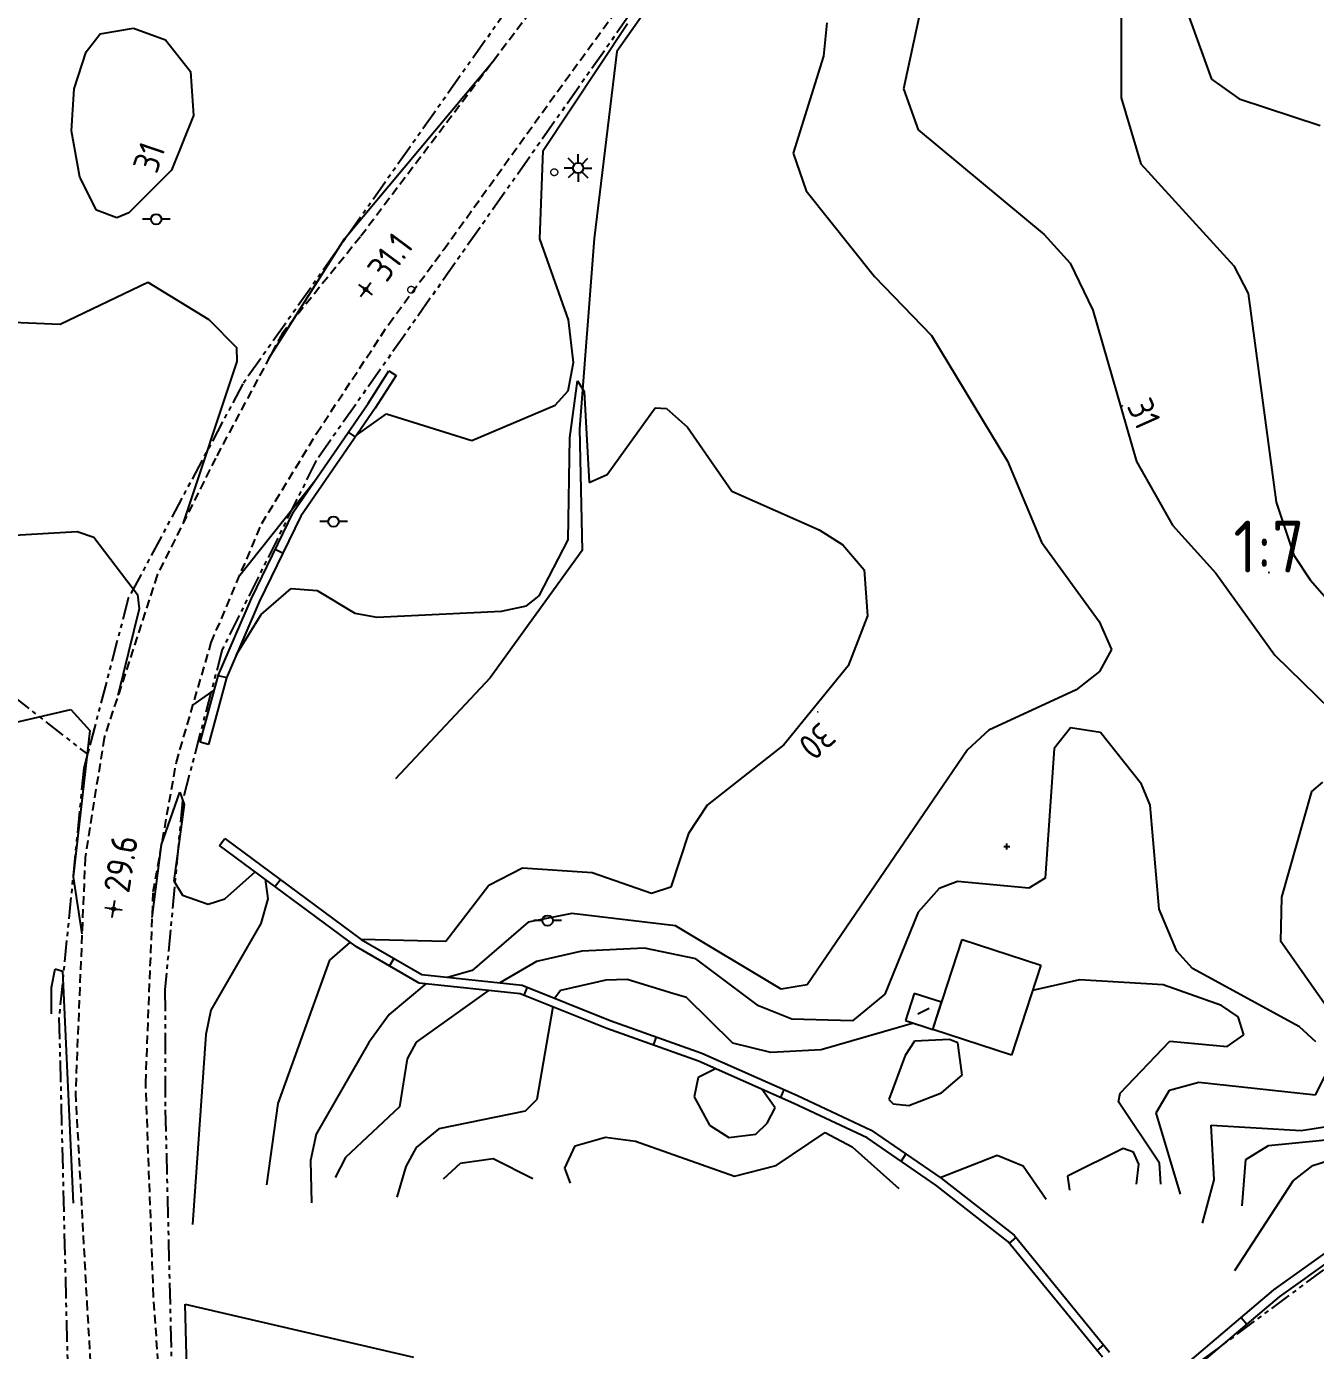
# Model space of a CAD drawing. Header units: metres. Extents: x 139929 to 143267, y 6401995 to 6404511.
# Drawn here: x 140392.8 to 140467.3, y 6402081 to 6402157.5 of the extents above; entities that cross this region are included whole.
import ezdxf
from ezdxf.enums import TextEntityAlignment as Align

# ---------------------------------------------------------------- set-up
doc = ezdxf.new("R2010")
doc.units = ezdxf.units.M
for name, pattern in [('DASHED', [0.75, 0.5, -0.25]), ('DGN Style 3', [2.464518, 1.76037, -0.704148]), ('PHANTOM', [2.5, 1.25, -0.25, 0.25, -0.25, 0.25, -0.25])]:
    doc.linetypes.add(name, pattern=pattern)
for name, color, linetype in [('M-BEF-BELYSNINGSSTOLPE', 4, 'Continuous'), ('M-BEF-BYGGNAD', 3, 'Continuous'), ('M-BEF-BÄCK', 7, 'Continuous'), ('M-BEF-MUR', 4, 'Continuous'), ('M-BEF-NIVÅ', 4, 'Continuous'), ('M-BEF-NIVÅKURVA-PRIMÄR-0.5M', 12, 'Continuous'), ('M-BEF-NIVÅKURVA-PRIMÄR-1.0M', 12, 'Continuous'), ('M-BEF-STAKET', 4, 'STAKET'), ('M-BEF-TELE-INFO', 4, 'Continuous'), ('M-BEF-VÄGKANT', 1, 'DASHED'), ('M-FASTIGHETSBETECKNING', 3, 'Continuous'), ('M-GR-FASTIGHETSGRÄNS', 3, 'PHANTOM'), ('M-GR-TRAKTGRÄNS', 7, 'PHANTOM'), ('M-KRYSS-1000', 1, 'Continuous')]:
    doc.layers.add(name, color=color, linetype=linetype)
doc.layers.add('TE_OSAKERT_LAGE', color=254, linetype='Continuous', lineweight=0)
doc.styles.add('ISO', font='iso.shx', dxfattribs={"height": 2.5})
doc.linetypes.add('Bäck', pattern='A,5,[107,sma.shx,S=1,R=0,X=0,Y=0],5', length=10)
doc.linetypes.add('STAKET', pattern='A,7,[134,morastr.shx,S=0.8,R=0,X=0,Y=0],0.6,[134,morastr.shx,S=0.8,R=0,X=0,Y=0],1', length=8.6)

# ---------------------------------------------------------------- blocks, each defined once
blk = doc.blocks.new('osynlig cirkel')
blk.add_circle((0, 0), 0.005)
blk = doc.blocks.new('OSYNLIG')
blk.add_blockref('osynlig cirkel', (0, 0))
blk = doc.blocks.new('PRI_L_ALLM')
for points in [[(-0.3, 0, 0), (-0.8, 0, 0)], [(0.8, 0, 0), (0.3, 0, 0)]]:
    blk.add_polyline3d(points)
blk.add_circle((0, 0), 0.3)
blk = doc.blocks.new('PRI_L_BELYS')
for points in [[(-0.212, 0.212, 0), (-0.566, 0.566, 0)], [(0.212, 0.212, 0), (0.566, 0.566, 0)], [(-0.212, -0.212, 0), (-0.566, -0.566, 0)], [(0.212, -0.212, 0), (0.566, -0.566, 0)]]:
    blk.add_polyline3d(points)
blk.add_circle((0, 0), 0.3)
blk = doc.blocks.new('PRI_NIVÅ_HÖJDPUNKT_ISM')
at = {"color": 7}
for p, q in [((-0.25, 0), (0.25, 0)), ((0, 0.25), (0, -0.25))]:
    blk.add_line(p, q, dxfattribs=at)
blk = doc.blocks.new('OCT370_2', base_point=(108327.366, 6370837.691))
at = {"layer": 'TE_OSAKERT_LAGE', "color": 30, "linetype": 'DGN Style 3', "lineweight": 13}
blk.add_circle((108327.357, 6370837.691), 0.2, dxfattribs=at)
blk = doc.blocks.new('PRI_LED_BELYS')
at = {"color": 0, "linetype": 'Continuous'}
for p, q in [((0, 0.5), (0, 1.33)), ((-0.5, 0), (-1.33, 0)), ((0.5, 0), (1.33, 0)), ((0, -0.5), (0, -1.33))]:
    blk.add_line(p, q, dxfattribs=at)
blk.add_circle((0, 0), 0.5, dxfattribs=at)
blk = doc.blocks.new('SPWDEF')
at = {"color": 0, "linetype": 'Continuous'}
for p, q in [((-1, 0), (1, 0)), ((0, -1), (0, 1))]:
    blk.add_line(p, q, dxfattribs=at)
blk.add_circle((0, 0), 0.2)
blk = doc.blocks.new('PLUS')
for p, q in [((-0.175, 0), (0, 0)), ((0, 0), (0, 0.175)), ((0, -0.175), (0, 0)), ((0, 0), (0.175, 0))]:
    blk.add_line(p, q)
blk = doc.blocks.new('PRI_NIVÅ_HÖJDPKT')
at = {"color": 0, "linetype": 'Continuous', "lineweight": -3}
blk.add_circle((183, 184), 0.0005, dxfattribs=at)

msp = doc.modelspace()

# ---------------------------------------------------------------- linework, layer by layer
at = {"layer": 'M-BEF-BYGGNAD'}
for p, q in [((140445.162, 6402099.528), (140446.859, 6402104.73)), ((140445.162, 6402099.528, 34.076), (140446.859, 6402104.73, 34.076)), ((140446.859, 6402104.73), (140451.411, 6402103.246)), ((140446.859, 6402104.73, 34.076), (140451.411, 6402103.246, 34.261)), ((140451.411, 6402103.246), (140449.713, 6402098.043)), ((140451.411, 6402103.246, 34.261), (140449.713, 6402098.043, 34.19)), ((140444.101, 6402101.607), (140443.59, 6402100.041)), ((140444.101, 6402101.607, 33.903), (140443.59, 6402100.041, 33.903)), ((140445.673, 6402101.094), (140444.101, 6402101.607)), ((140445.673, 6402101.094, 34.073), (140444.101, 6402101.607, 33.903)), ((140444.96, 6402100.733), (140444.304, 6402100.402)), ((140444.96, 6402100.733, 34.073), (140444.304, 6402100.402, 33.903)), ((140445.162, 6402099.528), (140445.673, 6402101.094)), ((140445.162, 6402099.528, 34.076), (140445.673, 6402101.094, 34.073)), ((140443.59, 6402100.041), (140445.162, 6402099.528)), ((140443.59, 6402100.041, 33.903), (140445.162, 6402099.528, 34.076)), ((140449.713, 6402098.043), (140445.162, 6402099.528)), ((140449.713, 6402098.043, 34.19), (140445.162, 6402099.528, 34.076))]:
    msp.add_line(p, q, dxfattribs=at)
at = {"layer": 'M-BEF-BÄCK', "lineweight": -3}
for p, q in [((140438.996, 6402173.279), (140426.905, 6402156.051)), ((140426.905, 6402156.051), (140425.58, 6402145.241)), ((140425.58, 6402145.241), (140424.738, 6402134.251)), ((140424.738, 6402134.251), (140424.892, 6402127.219)), ((140424.892, 6402127.219), (140419.581, 6402119.851)), ((140419.581, 6402119.851), (140414.111, 6402114.018))]:
    msp.add_line(p, q, dxfattribs=at)
at = {"layer": 'M-BEF-BÄCK', "linetype": 'Bäck', "lineweight": -3}
for p, q in [((140438.996, 6402173.279, 30.751), (140426.905, 6402156.051, 30.196)), ((140426.905, 6402156.051, 30.196), (140425.58, 6402145.241, 30.025)), ((140425.58, 6402145.241, 30.025), (140424.738, 6402134.251, 29.899)), ((140424.738, 6402134.251, 29.899), (140424.892, 6402127.219, 29.836)), ((140424.892, 6402127.219, 29.836), (140419.581, 6402119.851, 29.338)), ((140419.581, 6402119.851, 29.338), (140414.111, 6402114.018, 29.287))]:
    msp.add_line(p, q, dxfattribs=at)
at = {"layer": 'M-BEF-MUR', "lineweight": -3}
for p, q in [((140412.512, 6402135.708), (140413.71, 6402137.591)), ((140414.132, 6402137.323), (140412.929, 6402135.432)), ((140413.71, 6402137.591), (140414.132, 6402137.323)), ((140408.202, 6402129.45), (140412.512, 6402135.708)), ((140412.929, 6402135.432), (140408.636, 6402129.197)), ((140411.372, 6402134.053), (140411.784, 6402133.769)), ((140405.774, 6402124.444), (140408.202, 6402129.45)), ((140408.636, 6402129.197), (140406.228, 6402124.235)), ((140407.15, 6402127.28), (140407.599, 6402127.062)), ((140403.864, 6402120.024), (140405.774, 6402124.444)), ((140406.228, 6402124.235), (140404.337, 6402119.858)), ((140402.804, 6402116.134), (140403.864, 6402120.024)), ((140404.337, 6402119.858), (140403.287, 6402116.003)), ((140403.856, 6402119.993), (140404.338, 6402119.861)), ((140403.287, 6402116.003), (140402.804, 6402116.134)), ((140403.933, 6402110.159), (140404.231, 6402110.561)), ((140404.231, 6402110.561), (140412.12, 6402104.721)), ((140411.846, 6402104.302), (140403.933, 6402110.159)), ((140407.445, 6402108.181), (140407.148, 6402107.779)), ((140415.471, 6402102.206), (140411.846, 6402104.302)), ((140412.12, 6402104.721), (140415.629, 6402102.693)), ((140414.011, 6402103.628), (140413.761, 6402103.195)), ((140415.629, 6402102.693), (140421.431, 6402102.08)), ((140421.309, 6402101.59), (140415.471, 6402102.206)), ((140421.431, 6402102.08), (140426.508, 6402100.041)), ((140421.707, 6402101.969), (140421.521, 6402101.505)), ((140426.33, 6402099.574), (140421.309, 6402101.59)), ((140426.508, 6402100.041), (140431.813, 6402098.146)), ((140431.627, 6402097.681), (140426.33, 6402099.574)), ((140429.17, 6402099.09), (140429.001, 6402098.619)), ((140431.813, 6402098.146), (140437.339, 6402095.7)), ((140437.133, 6402095.245), (140431.627, 6402097.681)), ((140436.562, 6402096.044), (140436.359, 6402095.587)), ((140441.366, 6402093.268), (140437.133, 6402095.245)), ((140437.339, 6402095.7), (140441.615, 6402093.703)), ((140441.615, 6402093.703), (140445.647, 6402090.932)), ((140445.351, 6402090.529), (140441.366, 6402093.268)), ((140443.618, 6402092.327), (140443.335, 6402091.915)), ((140449.517, 6402087.264), (140445.351, 6402090.529)), ((140445.647, 6402090.932), (140449.869, 6402087.623)), ((140449.979, 6402087.488), (140449.592, 6402087.172)), ((140449.869, 6402087.623), (140455.383, 6402080.86)), ((140454.974, 6402080.571), (140449.517, 6402087.264)), ((140464.888, 6402084.471), (140468.258, 6402086.876)), ((140468.518, 6402086.447), (140465.195, 6402084.076)), ((140459.67, 6402080.05), (140464.888, 6402084.471)), ((140465.195, 6402084.076), (140459.976, 6402079.654)), ((140463.006, 6402082.876), (140463.329, 6402082.495)), ((140455.035, 6402081.288), (140454.646, 6402080.972))]:
    msp.add_line(p, q, dxfattribs=at)
at = {"layer": 'M-BEF-MUR'}
for p, q in [((140412.512, 6402135.708, 31.066), (140413.71, 6402137.591, 30.831)), ((140414.132, 6402137.323, 30.831), (140412.929, 6402135.432, 31.066)), ((140413.71, 6402137.591, 30.831), (140414.132, 6402137.323, 30.831)), ((140408.202, 6402129.45, 30.477), (140412.512, 6402135.708, 31.066)), ((140412.929, 6402135.432, 31.066), (140408.636, 6402129.197, 30.477)), ((140411.372, 6402134.053, 30.91), (140411.784, 6402133.769, 30.909)), ((140405.774, 6402124.444, 30.505), (140408.202, 6402129.45, 30.477)), ((140408.636, 6402129.197, 30.477), (140406.228, 6402124.235, 30.505)), ((140407.15, 6402127.28, 30.489), (140407.599, 6402127.062, 30.489)), ((140403.864, 6402120.024, 30.19), (140405.774, 6402124.444, 30.505)), ((140406.228, 6402124.235, 30.505), (140404.337, 6402119.858, 30.19)), ((140402.804, 6402116.134, 29.824), (140403.864, 6402120.024, 30.19)), ((140404.337, 6402119.858, 30.19), (140403.287, 6402116.003, 29.824)), ((140403.856, 6402119.993, 30.187), (140404.338, 6402119.861, 30.19)), ((140403.287, 6402116.003, 29.824), (140402.804, 6402116.134, 29.824)), ((140403.933, 6402110.159, 29.836), (140404.231, 6402110.561, 29.836)), ((140404.231, 6402110.561, 29.836), (140412.12, 6402104.721, 30.62)), ((140411.846, 6402104.302, 30.62), (140403.933, 6402110.159, 29.836)), ((140407.445, 6402108.181, 30.155), (140407.148, 6402107.779, 30.155)), ((140415.471, 6402102.206, 30.906), (140411.846, 6402104.302, 30.62)), ((140412.12, 6402104.721, 30.62), (140415.629, 6402102.693, 30.906)), ((140414.011, 6402103.628, 30.774), (140413.761, 6402103.195, 30.771)), ((140415.629, 6402102.693, 30.906), (140421.431, 6402102.08, 31.626)), ((140421.309, 6402101.59, 31.626), (140415.471, 6402102.206, 30.906)), ((140421.431, 6402102.08, 31.626), (140426.508, 6402100.041, 32.33)), ((140421.707, 6402101.969, 31.664), (140421.521, 6402101.505, 31.656)), ((140426.33, 6402099.574, 32.33), (140421.309, 6402101.59, 31.626)), ((140426.508, 6402100.041, 32.33), (140431.813, 6402098.146, 32.113)), ((140431.627, 6402097.681, 32.113), (140426.33, 6402099.574, 32.33)), ((140429.17, 6402099.09, 32.221), (140429.001, 6402098.619, 32.221)), ((140431.813, 6402098.146, 32.113), (140437.339, 6402095.7, 32.096)), ((140437.133, 6402095.245, 32.096), (140431.627, 6402097.681, 32.113)), ((140436.562, 6402096.044, 32.098), (140436.359, 6402095.587, 32.098)), ((140441.366, 6402093.268, 32.204), (140437.133, 6402095.245, 32.096)), ((140437.339, 6402095.7, 32.096), (140441.615, 6402093.703, 32.204)), ((140441.615, 6402093.703, 32.204), (140445.647, 6402090.932, 31.741)), ((140445.351, 6402090.529, 31.741), (140441.366, 6402093.268, 32.204)), ((140443.618, 6402092.327, 31.974), (140443.335, 6402091.915, 31.975)), ((140445.647, 6402090.932, 31.741), (140449.869, 6402087.623, 31.461))]:
    msp.add_line(p, q, dxfattribs=at)
at = {"layer": 'M-BEF-NIVÅKURVA-PRIMÄR-0.5M', "linetype": 'Continuous', "lineweight": -3}
for p, q in [((140456.059, 6402161.261, 31.5), (140456.057, 6402153.378, 31.5)), ((140422.64, 6402150.341, 30.5), (140427.525, 6402157.67, 30.5)), ((140439.045, 6402157.719, 30.5), (140438.852, 6402155.786, 30.5)), ((140438.852, 6402155.786, 30.5), (140437.104, 6402150.188, 30.5)), ((140456.057, 6402153.378, 31.5), (140457.192, 6402149.558, 31.5)), ((140422.453, 6402145.223, 30.5), (140422.64, 6402150.341, 30.5)), ((140437.104, 6402150.188, 30.5), (140437.848, 6402148, 30.5)), ((140457.192, 6402149.558, 31.5), (140462.575, 6402143.671, 31.5)), ((140437.848, 6402148, 30.5), (140441.805, 6402143.05, 30.5)), ((140424.099, 6402140.547, 30.5), (140422.453, 6402145.223, 30.5)), ((140462.575, 6402143.671, 31.5), (140463.395, 6402142.066, 31.5)), ((140394.704, 6402140.296, 30.5), (140399.783, 6402142.722, 30.5)), ((140399.783, 6402142.722, 30.5), (140403.309, 6402140.573, 30.5)), ((140441.805, 6402143.05, 30.5), (140445.093, 6402139.647, 30.5)), ((140463.395, 6402142.066, 31.5), (140465.03, 6402130.01, 31.5)), ((140391.981, 6402140.407, 30.5), (140394.704, 6402140.296, 30.5)), ((140403.309, 6402140.573, 30.5), (140404.903, 6402138.938, 30.5)), ((140424.391, 6402138.069, 30.5), (140424.099, 6402140.547, 30.5)), ((140445.093, 6402139.647, 30.5), (140449.482, 6402132.373, 30.5)), ((140404.903, 6402138.938, 30.5), (140404.919, 6402138.138, 30.5)), ((140404.919, 6402138.138, 30.5), (140401.8, 6402128.749, 30.5)), ((140424.081, 6402136.434, 30.5), (140424.391, 6402138.069, 30.5)), ((140423.33, 6402135.614, 30.5), (140424.081, 6402136.434, 30.5)), ((140418.52, 6402133.565, 30.5), (140423.33, 6402135.614, 30.5)), ((140411.854, 6402133.87, 30.5), (140413.585, 6402135.101, 30.5)), ((140413.585, 6402135.101, 30.5), (140418.52, 6402133.565, 30.5)), ((140449.482, 6402132.373, 30.5), (140451.458, 6402127.685, 30.5)), ((140405.102, 6402125.782, 30.5), (140409.43, 6402131.232, 30.5)), ((140465.03, 6402130.01, 31.5), (140466.05, 6402126.94, 31.5)), ((140451.458, 6402127.685, 30.5), (140454.79, 6402123.104, 30.5)), ((140466.05, 6402126.94, 31.5), (140466.982, 6402125.511, 31.5)), ((140466.982, 6402125.511, 31.5), (140469.292, 6402122.887, 31.5)), ((140454.79, 6402123.104, 30.5), (140455.496, 6402121.493, 30.5)), ((140455.496, 6402121.493, 30.5), (140454.814, 6402120.221, 30.5)), ((140454.814, 6402120.221, 30.5), (140453.46, 6402119.165, 30.5)), ((140453.46, 6402119.165, 30.5), (140448.402, 6402116.829, 30.5)), ((140385.146, 6402115.655, 29.5), (140395.324, 6402118.017, 29.5)), ((140395.324, 6402118.017, 29.5), (140396.424, 6402116.8, 29.5)), ((140396.424, 6402116.8, 29.5), (140395.473, 6402108.348, 29.5)), ((140448.402, 6402116.829, 30.5), (140447.181, 6402115.69, 30.5)), ((140447.181, 6402115.69, 30.5), (140437.914, 6402102.095, 30.5)), ((140467.086, 6402113.278, 30.5), (140467.713, 6402113.82, 30.5)), ((140400.578, 6402110.211, 29.5), (140401.635, 6402113.238, 29.5)), ((140401.635, 6402113.238, 29.5), (140401.888, 6402112.528, 29.5)), ((140465.352, 6402107.17, 30.5), (140467.086, 6402113.278, 30.5)), ((140401.888, 6402112.528, 29.5), (140401.292, 6402108.114, 29.5)), ((140400.038, 6402106.002, 29.5), (140400.578, 6402110.211, 29.5)), ((140395.473, 6402108.348, 29.5), (140395.972, 6402105.047, 29.5)), ((140401.292, 6402108.114, 29.5), (140401.787, 6402107.294, 29.5)), ((140404.229, 6402107.081, 29.5), (140405.989, 6402108.638, 29.5)), ((140406.572, 6402108.206, 29.5), (140406.726, 6402107.068, 29.5)), ((140401.787, 6402107.294, 29.5), (140403.278, 6402106.76, 29.5)), ((140403.278, 6402106.76, 29.5), (140404.229, 6402107.081, 29.5)), ((140406.726, 6402107.068, 29.5), (140406.315, 6402105.651, 29.5)), ((140465.286, 6402104.613, 30.5), (140465.352, 6402107.17, 30.5)), ((140424.3, 6402106.221, 30.5), (140421.769, 6402105.719, 30.5)), ((140430.293, 6402105.514, 30.5), (140424.3, 6402106.221, 30.5)), ((140406.315, 6402105.651, 29.5), (140403.429, 6402100.646, 29.5)), ((140421.769, 6402105.719, 30.5), (140418.533, 6402102.932, 30.5)), ((140436.409, 6402101.857, 30.5), (140430.293, 6402105.514, 30.5)), ((140470.187, 6402097.623, 30.5), (140465.286, 6402104.613, 30.5)), ((140418.533, 6402102.932, 30.5), (140417.114, 6402102.536, 30.5)), ((140415.863, 6402102.165, 30.5), (140413.736, 6402100.392, 30.5)), ((140426.268, 6402102.366, 31.5), (140423.651, 6402101.769, 31.5)), ((140427.488, 6402102.414, 31.5), (140426.268, 6402102.366, 31.5)), ((140430.138, 6402101.596, 31.5), (140427.488, 6402102.414, 31.5)), ((140437.914, 6402102.095, 30.5), (140436.409, 6402101.857, 30.5)), ((140453.659, 6402102.401, 31.5), (140450.934, 6402101.783, 31.5)), ((140458.499, 6402102.111, 31.5), (140453.659, 6402102.401, 31.5)), ((140461.863, 6402100.902, 31.5), (140458.499, 6402102.111, 31.5)), ((140423.651, 6402101.769, 31.5), (140423.309, 6402101.326, 31.5)), ((140430.922, 6402101.366, 31.5), (140430.138, 6402101.596, 31.5)), ((140433.611, 6402098.733, 31.5), (140430.922, 6402101.366, 31.5)), ((140403.429, 6402100.646, 29.5), (140403.131, 6402099.229, 29.5)), ((140423.191, 6402100.835, 31.5), (140422.265, 6402095.466, 31.5)), ((140462.821, 6402100.259, 31.5), (140461.863, 6402100.902, 31.5)), ((140413.736, 6402100.392, 30.5), (140412.559, 6402098.767, 30.5)), ((140444.047, 6402099.892, 31.5), (140438.719, 6402098.341, 31.5)), ((140463.161, 6402099.211, 31.5), (140462.821, 6402100.259, 31.5)), ((140403.131, 6402099.229, 29.5), (140402.373, 6402088.255, 29.5)), ((140462.197, 6402098.538, 31.5), (140463.161, 6402099.211, 31.5)), ((140412.559, 6402098.767, 30.5), (140409.505, 6402093.478, 30.5)), ((140435.811, 6402098.187, 31.5), (140433.611, 6402098.733, 31.5)), ((140438.719, 6402098.341, 31.5), (140435.811, 6402098.187, 31.5)), ((140456.006, 6402095.842, 31.5), (140458.874, 6402098.843, 31.5)), ((140458.874, 6402098.843, 31.5), (140462.197, 6402098.538, 31.5)), ((140455.9, 6402095.339, 31.5), (140456.006, 6402095.842, 31.5)), ((140422.265, 6402095.466, 31.5), (140421.597, 6402094.803, 31.5)), ((140458.272, 6402091.793, 31.5), (140455.9, 6402095.339, 31.5)), ((140421.597, 6402094.803, 31.5), (140416.598, 6402093.784, 31.5)), ((140466.478, 6402093.69, 30.5), (140470.623, 6402094.343, 30.5)), ((140416.598, 6402093.784, 31.5), (140415.293, 6402092.693, 31.5)), ((140436.109, 6402091.654, 31.5), (140438.944, 6402093.57, 31.5)), ((140438.944, 6402093.57, 31.5), (140440.507, 6402092.742, 31.5)), ((140461.437, 6402090.839, 30.5), (140461.273, 6402093.999, 30.5)), ((140461.273, 6402093.999, 30.5), (140466.478, 6402093.69, 30.5)), ((140409.505, 6402093.478, 30.5), (140409.182, 6402091.941, 30.5)), ((140423.887, 6402091.511, 31.5), (140424.495, 6402092.794, 31.5)), ((140424.495, 6402092.794, 31.5), (140426.242, 6402093.299, 31.5)), ((140426.242, 6402093.299, 31.5), (140427.986, 6402093.058, 31.5)), ((140427.986, 6402093.058, 31.5), (140433.704, 6402091.047, 31.5)), ((140440.507, 6402092.742, 31.5), (140443.206, 6402090.333, 31.5)), ((140467.142, 6402091.667, 29.5), (140472.625, 6402093.383, 29.5)), ((140415.293, 6402092.693, 31.5), (140414.693, 6402091.608, 31.5)), ((140445.603, 6402090.962, 31.5), (140448.885, 6402092.254, 31.5)), ((140448.885, 6402092.254, 31.5), (140450.392, 6402091.631, 31.5)), ((140409.182, 6402091.941, 30.5), (140409.247, 6402089.492, 30.5)), ((140414.693, 6402091.608, 31.5), (140414.187, 6402089.826, 31.5)), ((140424.217, 6402090.634, 31.5), (140423.887, 6402091.511, 31.5)), ((140433.704, 6402091.047, 31.5), (140436.109, 6402091.654, 31.5)), ((140450.392, 6402091.631, 31.5), (140451.716, 6402089.704, 31.5)), ((140458.358, 6402090.585, 31.5), (140458.272, 6402091.793, 31.5)), ((140466.013, 6402090.767, 29.5), (140467.142, 6402091.667, 29.5)), ((140460.757, 6402088.319, 30.5), (140461.437, 6402090.839, 30.5)), ((140462.631, 6402085.583, 29.5), (140466.013, 6402090.767, 29.5))]:
    msp.add_line(p, q, dxfattribs=at)
at = {"layer": 'M-BEF-NIVÅKURVA-PRIMÄR-1.0M', "linetype": 'Continuous', "lineweight": -3}
for p, q in [((140445.552, 6402163.465, 31), (140443.471, 6402153.893, 31)), ((140459.127, 6402160.416, 32), (140461.288, 6402154.452, 32)), ((140396.211, 6402156.041, 31), (140397.033, 6402157.072, 31)), ((140397.033, 6402157.072, 31), (140398.95, 6402157.396, 31)), ((140398.95, 6402157.396, 31), (140400.805, 6402156.73, 31)), ((140400.805, 6402156.73, 31), (140402.256, 6402154.899, 31)), ((140395.516, 6402153.899, 31), (140396.211, 6402156.041, 31)), ((140411.146, 6402145.219, 31), (140419.823, 6402155.594, 31)), ((140402.256, 6402154.899, 31), (140402.419, 6402152.363, 31)), ((140461.288, 6402154.452, 32), (140462.875, 6402153.313, 32)), ((140395.363, 6402151.479, 31), (140395.516, 6402153.899, 31)), ((140443.471, 6402153.893, 31), (140444.322, 6402151.526, 31)), ((140462.875, 6402153.313, 32), (140467.571, 6402151.78, 32)), ((140402.419, 6402152.363, 31), (140401.151, 6402149.194, 31)), ((140395.842, 6402148.789, 31), (140395.363, 6402151.479, 31)), ((140444.322, 6402151.526, 31), (140451.609, 6402145.478, 31)), ((140396.805, 6402146.879, 31), (140395.842, 6402148.789, 31)), ((140401.151, 6402149.194, 31), (140398.691, 6402146.732, 31)), ((140397.981, 6402146.442, 31), (140396.805, 6402146.879, 31)), ((140398.691, 6402146.732, 31), (140397.981, 6402146.442, 31)), ((140406.8, 6402138.355, 31), (140411.146, 6402145.219, 31)), ((140451.609, 6402145.478, 31), (140453.107, 6402143.813, 31)), ((140453.107, 6402143.813, 31), (140454.423, 6402141.101, 31)), ((140454.423, 6402141.101, 31), (140456.952, 6402132.348, 31)), ((140424.181, 6402133.727, 30), (140424.63, 6402137.011, 30)), ((140424.63, 6402137.011, 30), (140425.01, 6402136.406, 30)), ((140425.01, 6402136.406, 30), (140425.3, 6402131.142, 30)), ((140426.347, 6402131.6, 30), (140429.125, 6402135.46, 30)), ((140429.125, 6402135.46, 30), (140429.772, 6402135.412, 30)), ((140429.772, 6402135.412, 30), (140430.989, 6402134.348, 30)), ((140430.989, 6402134.348, 30), (140433.541, 6402130.643, 30)), ((140424.095, 6402127.83, 30), (140424.181, 6402133.727, 30)), ((140456.952, 6402132.348, 31), (140459.032, 6402128.683, 31)), ((140425.3, 6402131.142, 30), (140426.347, 6402131.6, 30)), ((140433.541, 6402130.643, 30), (140438.605, 6402128.398, 30)), ((140391.043, 6402128.031, 30), (140395.69, 6402128.313, 30)), ((140395.69, 6402128.313, 30), (140396.666, 6402127.987, 30)), ((140396.666, 6402127.987, 30), (140399.176, 6402124.669, 30)), ((140438.605, 6402128.398, 30), (140439.964, 6402127.532, 30)), ((140459.032, 6402128.683, 31), (140461.539, 6402125.909, 31)), ((140422.416, 6402124.582, 30), (140424.095, 6402127.83, 30)), ((140439.964, 6402127.532, 30), (140441.203, 6402126.088, 30)), ((140441.203, 6402126.088, 30), (140441.399, 6402123.427, 30)), ((140461.539, 6402125.909, 31), (140464.939, 6402121.157, 31)), ((140406.332, 6402123.504, 30), (140408.065, 6402125.022, 30)), ((140408.065, 6402125.022, 30), (140409.568, 6402124.907, 30)), ((140409.568, 6402124.907, 30), (140411.742, 6402123.589, 30)), ((140399.176, 6402124.669, 30), (140399.284, 6402123.845, 30)), ((140421.67, 6402124.011, 30), (140422.416, 6402124.582, 30)), ((140399.284, 6402123.845, 30), (140398.053, 6402118.824, 30)), ((140404.914, 6402121.192, 30), (140406.332, 6402123.504, 30)), ((140411.742, 6402123.589, 30), (140413.029, 6402123.355, 30)), ((140413.029, 6402123.355, 30), (140420.227, 6402123.709, 30)), ((140420.227, 6402123.709, 30), (140421.67, 6402124.011, 30)), ((140441.399, 6402123.427, 30), (140440.268, 6402120.544, 30)), ((140464.939, 6402121.157, 31), (140468.931, 6402117.261, 31)), ((140440.268, 6402120.544, 30), (140436.549, 6402115.972, 30)), ((140402.391, 6402118.265, 30), (140403.623, 6402119.142, 30)), ((140453.129, 6402116.963, 31), (140452.185, 6402115.773, 31)), ((140454.872, 6402116.692, 31), (140453.129, 6402116.963, 31)), ((140457.245, 6402113.697, 31), (140454.872, 6402116.692, 31)), ((140436.549, 6402115.972, 30), (140432.123, 6402112.487, 30)), ((140452.185, 6402115.773, 31), (140451.657, 6402108.276, 31)), ((140457.738, 6402112.494, 31), (140457.245, 6402113.697, 31)), ((140432.123, 6402112.487, 30), (140431.048, 6402110.85, 30)), ((140458.26, 6402106.479, 31), (140457.738, 6402112.494, 31)), ((140431.048, 6402110.85, 30), (140430.019, 6402107.749, 30)), ((140421.447, 6402108.844, 30), (140419.491, 6402107.848, 30)), ((140425.474, 6402108.576, 30), (140421.447, 6402108.844, 30)), ((140428.913, 6402107.381, 30), (140425.474, 6402108.576, 30)), ((140446.595, 6402108.07, 31), (140445.541, 6402107.673, 31)), ((140450.724, 6402107.7, 31), (140446.595, 6402108.07, 31)), ((140451.657, 6402108.276, 31), (140450.724, 6402107.7, 31)), ((140419.491, 6402107.848, 30), (140417.007, 6402104.616, 30)), ((140430.019, 6402107.749, 30), (140428.913, 6402107.381, 30)), ((140445.541, 6402107.673, 31), (140444.317, 6402106.296, 31)), ((140444.317, 6402106.296, 31), (140442.389, 6402101.557, 31)), ((140459.272, 6402104.054, 31), (140458.26, 6402106.479, 31)), ((140411.472, 6402104.579, 30), (140410.279, 6402103.528, 30)), ((140417.007, 6402104.616, 30), (140412.11, 6402104.729, 30)), ((140428.501, 6402104.232, 31), (140424.885, 6402104.044, 31)), ((140431.477, 6402103.601, 31), (140428.501, 6402104.232, 31)), ((140410.279, 6402103.528, 30), (140407.304, 6402095.252, 30)), ((140424.885, 6402104.044, 31), (140422.245, 6402103.456, 31)), ((140435.098, 6402100.889, 31), (140431.477, 6402103.601, 31)), ((140460.179, 6402103.056, 31), (140459.272, 6402104.054, 31)), ((140394.21, 6402101.953, 29), (140394.425, 6402103.025, 29)), ((140394.425, 6402103.025, 29), (140394.853, 6402102.901, 29)), ((140394.853, 6402102.901, 29), (140395.459, 6402089.483, 29)), ((140422.245, 6402103.456, 31), (140420.14, 6402102.216, 31)), ((140466.365, 6402099.666, 31), (140460.179, 6402103.056, 31)), ((140394.209, 6402100.433, 29), (140394.21, 6402101.953, 29)), ((140419.474, 6402101.784, 31), (140415.303, 6402098.789, 31)), ((140442.389, 6402101.557, 31), (140440.534, 6402100.028, 31)), ((140437.028, 6402100.121, 31), (140435.098, 6402100.889, 31)), ((140440.534, 6402100.028, 31), (140437.028, 6402100.121, 31)), ((140467.317, 6402098.808, 31), (140466.365, 6402099.666, 31)), ((140446.144, 6402098.943, 32), (140444.119, 6402098.839, 32)), ((140446.618, 6402098.743, 32), (140446.144, 6402098.943, 32)), ((140415.303, 6402098.789, 31), (140414.767, 6402097.825, 31)), ((140444.119, 6402098.839, 32), (140443.578, 6402098.019, 32)), ((140446.861, 6402096.876, 32), (140446.618, 6402098.743, 32)), ((140414.767, 6402097.825, 31), (140414.326, 6402095.047, 31)), ((140443.578, 6402098.019, 32), (140442.629, 6402095.478, 32)), ((140431.602, 6402096.739, 32), (140431.37, 6402095.62, 32)), ((140432.611, 6402097.246, 32), (140431.602, 6402096.739, 32)), ((140445.666, 6402095.861, 32), (140446.861, 6402096.876, 32)), ((140467.293, 6402095.749, 31), (140467.844, 6402096.804, 31)), ((140436.058, 6402094.996, 32), (140435.277, 6402096.067, 32)), ((140443.785, 6402095.127, 32), (140445.666, 6402095.861, 32)), ((140458.079, 6402094.701, 31), (140458.85, 6402096.007, 31)), ((140458.85, 6402096.007, 31), (140460.551, 6402096.472, 31)), ((140460.551, 6402096.472, 31), (140467.293, 6402095.749, 31)), ((140407.304, 6402095.252, 30), (140406.634, 6402090.541, 30)), ((140414.326, 6402095.047, 31), (140411.214, 6402092.123, 31)), ((140431.37, 6402095.62, 32), (140432.258, 6402093.988, 32)), ((140442.629, 6402095.478, 32), (140442.871, 6402095.223, 32)), ((140442.871, 6402095.223, 32), (140443.785, 6402095.127, 32)), ((140435.586, 6402094.105, 32), (140436.058, 6402094.996, 32)), ((140459.491, 6402090.003, 31), (140458.079, 6402094.701, 31)), ((140432.258, 6402093.988, 32), (140433.381, 6402093.269, 32)), ((140434.943, 6402093.465, 32), (140435.586, 6402094.105, 32)), ((140433.381, 6402093.269, 32), (140434.943, 6402093.465, 32)), ((140463.263, 6402092.002, 30), (140464.577, 6402092.817, 30)), ((140464.577, 6402092.817, 30), (140471.348, 6402093.49, 30)), ((140411.214, 6402092.123, 31), (140410.622, 6402090.965, 31)), ((140419.746, 6402092.045, 32), (140417.845, 6402091.775, 32)), ((140422.046, 6402090.883, 32), (140419.746, 6402092.045, 32)), ((140456.175, 6402092.645, 32), (140452.957, 6402091.04, 32)), ((140456.769, 6402092.423, 32), (140456.175, 6402092.645, 32)), ((140457.077, 6402091.729, 32), (140456.769, 6402092.423, 32)), ((140463.058, 6402089.331, 30), (140463.263, 6402092.002, 30)), ((140417.845, 6402091.775, 32), (140416.852, 6402090.875, 32)), ((140456.942, 6402090.586, 32), (140457.077, 6402091.729, 32)), ((140452.957, 6402091.04, 32), (140453.082, 6402090.232, 32))]:
    msp.add_line(p, q, dxfattribs=at)
at = {"layer": 'M-BEF-STAKET', "lineweight": -3}
for p, q in [((140402.261, 6402070.143), (140401.949, 6402083.649)), ((140401.949, 6402083.649), (140415.151, 6402080.585))]:
    msp.add_line(p, q, dxfattribs=at)
at = {"layer": 'M-BEF-VÄGKANT', "lineweight": -3}
for p, q in [((140424.142, 6402161.303), (140416.92, 6402151.756)), ((140422.574, 6402152.513), (140428.739, 6402160.976)), ((140416.887, 6402144.603), (140422.574, 6402152.513)), ((140416.92, 6402151.756), (140412.07, 6402145.341)), ((140412.07, 6402145.341), (140407.54, 6402139.739)), ((140413.712, 6402140.299), (140416.887, 6402144.603)), ((140409.541, 6402133.974), (140413.712, 6402140.299)), ((140407.54, 6402139.739), (140403.699, 6402132.555)), ((140406.373, 6402128.771), (140409.541, 6402133.974)), ((140403.699, 6402132.555), (140400.323, 6402125.787)), ((140403.446, 6402121.886), (140406.373, 6402128.771)), ((140400.323, 6402125.787), (140397.255, 6402116.375)), ((140401.431, 6402114.973), (140403.446, 6402121.886)), ((140397.255, 6402116.375), (140396.154, 6402109.469)), ((140400.096, 6402107.491), (140401.431, 6402114.973)), ((140396.154, 6402109.469), (140395.594, 6402095.842)), ((140399.659, 6402096.435), (140400.096, 6402107.491)), ((140395.594, 6402095.842), (140396.251, 6402083.781)), ((140400.112, 6402084.114), (140399.659, 6402096.435)), ((140396.251, 6402083.781), (140396.894, 6402072.667)), ((140401.101, 6402069.813), (140400.112, 6402084.114))]:
    msp.add_line(p, q, dxfattribs=at)
at = {"layer": 'M-BEF-VÄGKANT'}
for p, q in [((140424.142, 6402161.303), (140416.92, 6402151.756)), ((140422.574, 6402152.513), (140428.739, 6402160.976)), ((140416.887, 6402144.603, 31.126), (140422.574, 6402152.513, 31.069)), ((140416.92, 6402151.756, 31.154), (140412.07, 6402145.341, 31.183)), ((140412.07, 6402145.341, 31.183), (140407.54, 6402139.739, 30.991)), ((140413.712, 6402140.299, 31.14), (140416.887, 6402144.603, 31.126)), ((140409.541, 6402133.974, 30.951), (140413.712, 6402140.299, 31.14)), ((140407.54, 6402139.739, 30.991), (140403.699, 6402132.555, 30.62)), ((140406.373, 6402128.771, 30.705), (140409.541, 6402133.974, 30.951)), ((140403.699, 6402132.555, 30.62), (140400.323, 6402125.787, 30.436)), ((140403.446, 6402121.886, 30.231), (140406.373, 6402128.771, 30.705)), ((140400.323, 6402125.787, 30.436), (140397.255, 6402116.375, 30.002)), ((140401.431, 6402114.973, 29.904), (140403.446, 6402121.886, 30.231)), ((140397.255, 6402116.375, 30.002), (140396.154, 6402109.469, 29.658)), ((140400.096, 6402107.491, 29.521), (140401.431, 6402114.973, 29.904)), ((140396.154, 6402109.469, 29.658), (140395.594, 6402095.842, 29.315)), ((140399.659, 6402096.435, 29.275), (140400.096, 6402107.491, 29.521)), ((140395.594, 6402095.842, 29.315), (140396.251, 6402083.781, 29.069)), ((140400.112, 6402084.114, 29.058), (140399.659, 6402096.435, 29.275))]:
    msp.add_line(p, q, dxfattribs=at)
at = {"layer": 'M-GR-FASTIGHETSGRÄNS'}
for p, q in [((140442.362, 6402189.365), (140405.281, 6402136.848)), ((140442.362, 6402189.365), (140405.281, 6402136.848)), ((140447.75, 6402186.778), (140409.518, 6402132.408)), ((140447.75, 6402186.778), (140409.518, 6402132.408)), ((140309.15, 6402183.462), (140396.292, 6402115.433)), ((140309.15, 6402183.462), (140396.292, 6402115.433)), ((140405.281, 6402136.848), (140398.65, 6402124.426)), ((140405.281, 6402136.848), (140398.65, 6402124.426)), ((140409.518, 6402132.408), (140404.083, 6402121.486)), ((140409.518, 6402132.408), (140404.083, 6402121.486)), ((140398.65, 6402124.426), (140396.079, 6402114.621)), ((140398.65, 6402124.426), (140396.292, 6402115.433)), ((140404.083, 6402121.486), (140401.786, 6402112.742)), ((140404.083, 6402121.486), (140401.786, 6402112.742)), ((140396.292, 6402115.433), (140396.079, 6402114.621)), ((140396.079, 6402114.621), (140394.644, 6402100.219)), ((140396.079, 6402114.621), (140394.644, 6402100.219)), ((140401.786, 6402112.742), (140400.77, 6402101.838)), ((140401.786, 6402112.742), (140400.77, 6402101.838)), ((140400.77, 6402101.838), (140400.792, 6402094.879)), ((140400.77, 6402101.838), (140400.792, 6402094.879)), ((140394.644, 6402100.219), (140396.081, 6402041.654)), ((140394.644, 6402100.219), (140394.992, 6402086.019)), ((140450.718, 6402072.976), (140482.865, 6402096.812)), ((140400.792, 6402094.879), (140402.079, 6402041.8)), ((140400.792, 6402094.879), (140401.009, 6402085.957))]:
    msp.add_line(p, q, dxfattribs=at)
at = {"layer": 'M-GR-TRAKTGRÄNS', "lineweight": -3}
msp.add_line((140450.718, 6402072.976), (140482.865, 6402096.812), dxfattribs=at)

# ---------------------------------------------------------------- block references
at = {"layer": 'M-BEF-BELYSNINGSSTOLPE', "color": 1, "linetype": 'Continuous', "lineweight": -3, "xscale": 0.6, "yscale": 0.6, "zscale": 0.6}
msp.add_blockref('PRI_LED_BELYS', (140424.661, 6402149.315, 30.448), dxfattribs=at)
at = {"layer": 'M-BEF-BELYSNINGSSTOLPE', "lineweight": -3}
msp.add_blockref('PRI_L_BELYS', (140424.661, 6402149.315, 30.448), dxfattribs=at)
at = {"layer": 'M-BEF-BELYSNINGSSTOLPE'}
for p in [(140400.265, 6402146.354, 30.511), (140400.265, 6402146.354, 30.511), (140410.518, 6402128.878, 30.019), (140410.518, 6402128.878, 30.019), (140422.9, 6402105.813, 30.768), (140422.9, 6402105.813, 30.768)]:
    msp.add_blockref('PRI_L_ALLM', p, dxfattribs=at)
at = {"layer": 'M-BEF-NIVÅ', "xscale": 0.5, "yscale": 0.5, "zscale": 0.5}
for p, rotation in [((140412.378, 6402142.295, 31.123), 53.63100053277696), ((140397.794, 6402106.487, 29.621), 81.24300330922648)]:
    msp.add_blockref('SPWDEF', p, dxfattribs=dict(at, rotation=rotation))
at = {"layer": 'M-BEF-NIVÅ', "lineweight": -3}
for p, rotation in [((140412.378, 6402142.295, 31.123), 53.63100053277696), ((140397.794, 6402106.487, 29.621), 81.24300330922642)]:
    msp.add_blockref('PRI_NIVÅ_HÖJDPUNKT_ISM', p, dxfattribs=dict(at, rotation=rotation))
at = {"layer": 'M-BEF-NIVÅKURVA-PRIMÄR-1.0M', "color": 1, "linetype": 'Continuous', "lineweight": -3, "xscale": 0.001, "yscale": 0.001, "zscale": 0.001}
for p in [(140400.726, 6402148.783, 31), (140455.946, 6402135.388, 31), (140438.342, 6402117.696, 30)]:
    msp.add_blockref('PRI_NIVÅ_HÖJDPKT', p, dxfattribs=at)
at = {"layer": 'M-BEF-TELE-INFO', "color": 30, "linetype": 'DGN Style 3', "lineweight": 13}
for p in [(140423.292, 6402149.074), (140415.022, 6402142.282)]:
    msp.add_blockref('OCT370_2', p, dxfattribs=at)
at = {"layer": 'M-FASTIGHETSBETECKNING', "lineweight": -3}
msp.add_blockref('OSYNLIG', (140464.608, 6402125.939), dxfattribs=at)
at = {"layer": 'M-KRYSS-1000', "ltscale": 0.8}
msp.add_blockref('PLUS', (140449.444, 6402110.095), dxfattribs=at)

# ---------------------------------------------------------------- texts
at = {"layer": 'M-BEF-NIVÅ', "style": 'ISO'}
for s, rotation, p in [('31.1', 53.631, (140412.979, 6402143.094, 31.123)), ('31.1', 53.03959, (140412.979, 6402143.094)), ('29.6', 81.243, (140397.957, 6402107.474, 29.621)), ('29.6', 80.65424, (140397.957, 6402107.474))]:
    msp.add_text(s, height=1.5, rotation=rotation, dxfattribs=at).set_placement(p, align=Align.MIDDLE_LEFT)
at = {"layer": 'M-BEF-NIVÅKURVA-PRIMÄR-1.0M', "style": 'ISO'}
for s, rotation, p in [('31', 71.217, (140400.726, 6402148.783)), ('31', 293.94001, (140455.946, 6402135.388)), ('30', 222.77701, (140438.342, 6402117.696))]:
    msp.add_text(s, height=1.5, rotation=rotation, dxfattribs=at).set_placement(p, align=Align.BOTTOM_LEFT)
at = {"layer": 'M-FASTIGHETSBETECKNING', "lineweight": -3, "style": 'ISO'}
msp.add_text('1:7', height=3, dxfattribs=at).set_placement((140464.608, 6402125.939), align=Align.CENTER)

doc.saveas('drawing.dxf')
